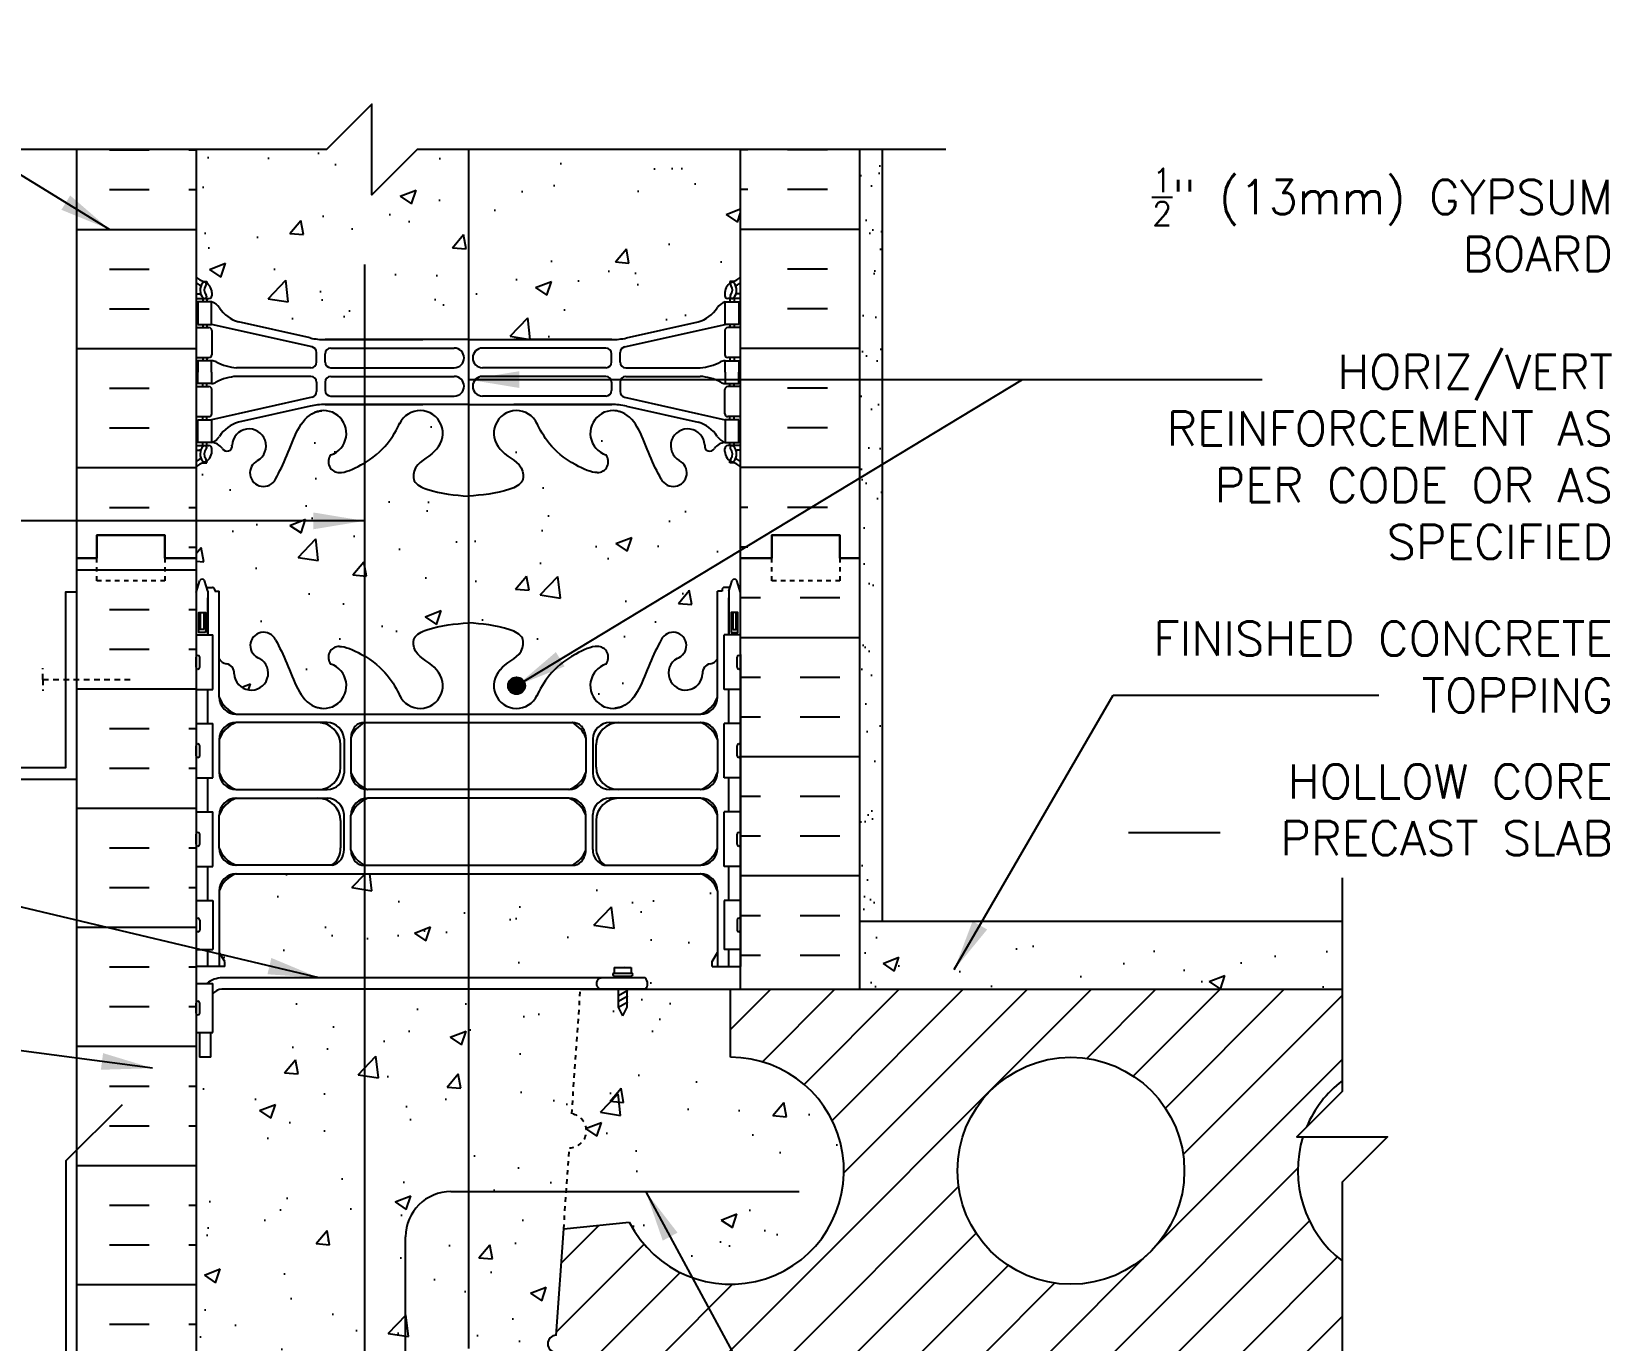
# Model space of a CAD drawing. Header units: inches. Extents: x 218.9 to 274.5, y 39.6 to 109.3.
# Drawn here: x 239.69 to 274.51, y 79.96 to 108.79 of the extents above; entities that cross this region are included whole.
import ezdxf

# ---------------------------------------------------------------- set-up
doc = ezdxf.new("R2010")
doc.units = ezdxf.units.IN
doc.header["$LTSCALE"] = 0.5
doc.header["$MEASUREMENT"] = 0
doc.linetypes.add('DASHED2', pattern=[0.375, 0.25, -0.125])
doc.linetypes.add('HIDDEN2', pattern=[0.1875, 0.125, -0.0625])
for name, color, linetype in [('HATCH', 12, 'Continuous'), ('Hidden2', 12, 'HIDDEN2'), ('line25', 2, 'Continuous'), ('LINE3', 3, 'Continuous'), ('LINE50', 5, 'Continuous'), ('LINE9', 9, 'Continuous'), ('TEXT', 4, 'Continuous'), ('Web_Edge', 9, 'Continuous')]:
    doc.layers.add(name, color=color, linetype=linetype)
doc.styles.add('DIM', font='romans.shx', dxfattribs={"width": 0.7})
doc.styles.add('ROMANS', font='romans.shx', dxfattribs={"height": 0.75})
doc.dimstyles.new('ext_12', dxfattribs={"dimscale": 12, "dimtxt": 0.09375, "dimasz": 0.09375, "dimexe": 0.09375, "dimexo": 0.0625, "dimgap": 0.0625, "dimtad": 1, "dimdec": 1, "dimzin": 3, "dimdsep": 46, "dimlunit": 4, "dimtxsty": 'DIM', "dimcen": 0.09, "dimdle": 0.09375, "dimclrt": 4, "dimadec": 0, "dimazin": 0, "dimtfac": 1, "dimtdec": 1, "dimtmove": 2, "dimatfit": 3, "dimfxl": 1, "dimfrac": 2, "dimtolj": 1, "dimtzin": 0, "dimarcsym": 0})
pattern_1 = [(50, (151.1415, -67.2077), (3.5863, -0.31376), [0.375, -4.125]), (355, (151.1415, -67.2077), (-0.69376, 3.76096), [0.3, -3.3]), (100.4514, (151.4403, -67.234), (2.892547, 3.4472), [0.3187, -3.50571]), (46.1842, (151.1415, -66.2077), (5.33621, -0.8276), [0.5625, -6.1875]), (96.6356, (151.586, -66.2767), (4.67331, 4.87059), [0.47805, -5.25856]), (351.1842, (151.1415, -66.2077), (4.67331, 4.8706), [0.45, -4.95]), (21, (151.6415, -66.4577), (2.984535, -2.013094), [0.375, -4.125]), (326, (151.6415, -66.4577), (1.21658, 3.62575), [0.3, -3.3]), (71.4514, (151.89, -66.6255), (4.201113, 1.61265), [0.3187, -3.50571]), (37.5, (151.1415, -67.2077), (0.060799, 1.664469), [0, -3.26, 0, -3.35, 0, -3.3125]), (7.5, (151.1415, -67.2077), (1.315348, 1.972059), [0, -1.91, 0, -3.185, 0, -1.2625]), (327.5, (150.0265, -67.2077), (2.669112, -0.112774), [0, -1.25, 0, -3.9, 0, -5.175]), (317.5, (149.5265, -67.2077), (2.91593, 0.500525), [0, -1.625, 0, -2.59, 0, -3.675])]
pattern_2 = [(50, (0, 0), (3.5863, -0.31376), [0.375, -4.125]), (355, (0, 0), (-0.693757, 3.76096), [0.3, -3.3]), (100.4514, (0.299, -0.026), (2.892544, 3.4472), [0.3187, -3.50571]), (46.1842, (0, 1), (5.33621, -0.827596), [0.5625, -6.1875]), (96.6356, (0.4447, 0.931), (4.67331, 4.87059), [0.47805, -5.25857]), (351.1842, (0, 1), (4.67331, 4.87059), [0.45, -4.95]), (21, (0.5, 0.75), (2.984535, -2.013094), [0.375, -4.125]), (326, (0.5, 0.75), (1.216577, 3.62575), [0.3, -3.3]), (71.4514, (0.7487, 0.5822), (4.20111, 1.612656), [0.3187, -3.50571]), (37.5, (0, 0), (0.060799, 1.664469), [0, -3.26, 0, -3.35, 0, -3.3125]), (7.5, (0, 0), (1.315348, 1.972059), [0, -1.91, 0, -3.185, 0, -1.2625]), (327.5, (-1.115, 0), (2.669112, -0.1127744), [0, -1.25, 0, -3.9, 0, -5.175]), (317.5, (-1.615, 0), (2.91593, 0.500525), [0, -1.625, 0, -2.59, 0, -3.675])]

msp = doc.modelspace()

# ---------------------------------------------------------------- hatches: boundary and pattern name
at = {"layer": 'HATCH'}
h = msp.add_hatch(dxfattribs=at)
h.set_pattern_fill('AR-CONC', color=256, scale=0.5)
h.set_pattern_definition(pattern_2)
h.paths.add_polyline_path([(254.793, 102.69, -0.168672), (254.979, 102.84), (255.084, 102.84), (255.084, 102.91), (255.036, 102.91, -0.414214), (254.974, 102.972), (254.974, 103.04, -0.249069), (255.084, 103.247), (255.084, 103.288), (255.174, 103.288, 0.088416), (255.32, 103.386), (255.32, 106.193), (248.195, 106.193), (247.195, 105.193), (247.195, 106.193), (247.195, 107.193), (246.195, 106.193), (243.32, 106.193), (243.32, 103.386, 0.088416), (243.466, 103.288), (243.556, 103.288), (243.556, 103.247, -0.249069), (243.666, 103.04), (243.666, 102.972, -0.414214), (243.603, 102.91), (243.556, 102.91), (243.556, 102.84), (243.661, 102.84, -0.168672), (243.847, 102.69, 0.17445), (244.254, 102.394), (245.835, 102.041, 0.054974), (246.162, 102.005), (249.32, 102.005), (252.478, 102.005, 0.054974), (252.804, 102.041), (254.385, 102.394, 0.17445)])
h = msp.add_hatch(dxfattribs=at)
h.set_pattern_fill('AR-SAND', color=256, scale=0.5, style=0)
h.set_pattern_definition([(37.5, (247.8821, 79.6934), (-0.031497, 0.963412), [0, -0.76, 0, -0.85, 0, -0.8125]), (7.5, (247.8821, 79.6934), (0.88489, 1.411073), [0, -0.41, 0, -0.685, 0, -0.2625]), (327.5, (247.2671, 79.6934), (1.55707, 0.00283), [0, -0.25, 0, -0.9, 0, -1.175]), (317.5, (247.2671, 79.6934), (1.503063, 0.43884), [0, -0.125, 0, -0.59, 0, -0.675])])
h.paths.add_polyline_path([(257.945, 87.693), (258.445, 87.693), (258.445, 106.193), (257.945, 106.193)])
h = msp.add_hatch(dxfattribs=at)
h.set_pattern_fill('AR-CONC', color=256, scale=0.5)
h.set_pattern_definition(pattern_2)
edge = h.paths.add_edge_path()
edge.add_line((255.32, 97.193), (255.32, 99.193))
edge.add_arc((254.974, 98.832), 0.5, 46.2109, 66.4218)
edge.add_line((255.174, 99.291), (255.084, 99.291))
edge.add_line((255.084, 99.291), (255.084, 99.332))
edge.add_arc((255.224, 99.54), 0.25, 180, 235.9442, ccw=False)
edge.add_line((254.974, 99.54), (254.974, 99.607))
edge.add_arc((255.036, 99.607), 0.0625, 90, 180, ccw=False)
edge.add_line((255.036, 99.67), (255.084, 99.67))
edge.add_line((255.084, 99.67), (255.084, 99.74))
edge.add_line((255.084, 99.74), (254.979, 99.74))
edge.add_arc((255.016, 99.39), 0.352, 96.1291, 141.5331)
edge.add_arc((254.639, 99.658), 0.113, 167.8156, 334.0569, ccw=False)
edge.add_arc((254.154, 99.663), 0.375, 2.9237, 239.8675)
edge.add_arc((253.834, 99.069), 0.3, -152.403, 63.9425, ccw=False)
edge.add_spline(control_points=[(253.568, 98.931), (253.482, 99.097), (253.229, 99.587), (253.034, 100.268), (252.709, 100.399)], knot_values=[0, 0, 0, 0, 0.579211, 1.703896, 1.703896, 1.703896, 1.703896], degree=3, periodic=0)
edge.add_spline(control_points=[(252.709, 100.399), (252.659, 100.419), (252.605, 100.431), (252.548, 100.439)], knot_values=[1.703896, 1.703896, 1.703896, 1.703896, 1.875321, 1.875321, 1.875321, 1.875321], degree=3, periodic=0)
edge.add_arc((252.507, 99.941), 0.5, 85.2926, 251.7937)
edge.add_arc((252.161, 99.316), 0.242, -90, 38.2327, ccw=False)
edge.add_spline(control_points=[(252.161, 99.074), (252.04, 99.072), (251.22, 99.424), (250.975, 99.871), (250.836, 100.151)], knot_values=[0.038125, 0.038125, 0.038125, 0.038125, 0.320663, 1.237398, 1.237398, 1.237398, 1.237398], degree=3, periodic=0)
edge.add_arc((250.382, 99.941), 0.5, 24.819, 224.1875)
edge.add_spline(control_points=[(250.024, 99.593), (250.131, 99.43), (250.491, 99.339), (250.568, 98.843), (250.02, 98.608), (249.616, 98.579), (249.32, 98.558)], knot_values=[0.229407, 0.229407, 0.229407, 0.229407, 0.844432, 1.128849, 1.464331, 2.389004, 2.389004, 2.389004, 2.389004], degree=3, periodic=0)
edge.add_spline(control_points=[(249.32, 98.558), (249.023, 98.579), (248.62, 98.608), (248.071, 98.843), (248.148, 99.339), (248.508, 99.43), (248.616, 99.593)], knot_values=[0.229407, 0.229407, 0.229407, 0.229407, 1.15408, 1.489562, 1.773979, 2.389004, 2.389004, 2.389004, 2.389004], degree=3, periodic=0)
edge.add_arc((248.257, 99.941), 0.5, 315.8125, 515.181)
edge.add_spline(control_points=[(247.803, 100.151), (247.664, 99.871), (247.419, 99.424), (246.599, 99.072), (246.478, 99.074)], knot_values=[0.038125, 0.038125, 0.038125, 0.038125, 0.95486, 1.237398, 1.237398, 1.237398, 1.237398], degree=3, periodic=0)
edge.add_arc((246.478, 99.316), 0.242, 141.7673, 270, ccw=False)
edge.add_arc((246.132, 99.941), 0.5, 288.2063, 454.7074)
edge.add_spline(control_points=[(246.091, 100.439), (246.034, 100.431), (245.98, 100.419), (245.93, 100.399)], knot_values=[1.703896, 1.703896, 1.703896, 1.703896, 1.875321, 1.875321, 1.875321, 1.875321], degree=3, periodic=0)
edge.add_spline(control_points=[(245.93, 100.399), (245.605, 100.268), (245.41, 99.587), (245.157, 99.097), (245.071, 98.931)], knot_values=[0, 0, 0, 0, 1.124685, 1.703896, 1.703896, 1.703896, 1.703896], degree=3, periodic=0)
edge.add_arc((244.806, 99.069), 0.3, 116.0575, 333.031, ccw=False)
edge.add_arc((244.486, 99.663), 0.375, 300.1325, 537.0763)
edge.add_arc((244, 99.658), 0.113, -154.0569, 12.1844, ccw=False)
edge.add_arc((243.623, 99.39), 0.352, 38.4669, 83.8709)
edge.add_line((243.661, 99.74), (243.556, 99.74))
edge.add_line((243.556, 99.74), (243.556, 99.67))
edge.add_line((243.556, 99.67), (243.603, 99.67))
edge.add_arc((243.603, 99.607), 0.0625, 0, 90, ccw=False)
edge.add_line((243.666, 99.607), (243.666, 99.54))
edge.add_arc((243.416, 99.54), 0.25, 304.0558, 360, ccw=False)
edge.add_line((243.556, 99.332), (243.556, 99.291))
edge.add_line((243.556, 99.291), (243.466, 99.291))
edge.add_arc((243.666, 98.832), 0.5, 113.5782, 133.7891)
edge.add_line((243.32, 99.193), (243.32, 97.193))
edge.add_line((243.32, 97.193), (243.32, 96.434))
edge.add_line((243.32, 96.434), (243.405, 96.695))
edge.add_arc((243.455, 96.668), 0.0567, 28.0725, 151.9275, ccw=False)
edge.add_line((243.505, 96.695), (243.554, 96.545))
edge.add_line((243.554, 96.545), (243.68, 96.545))
edge.add_arc((243.68, 96.495), 0.05, 0, 90, ccw=False)
edge.add_line((243.73, 96.495), (243.73, 96.465))
edge.add_line((243.73, 96.465), (243.83, 96.465))
edge.add_line((243.83, 96.465), (243.83, 94.975))
edge.add_arc((244.004, 95.052), 0.19, 203.6316, 265.6964)
edge.add_arc((243.96, 94.664), 0.2, -7.1071, 81.62, ccw=False)
edge.add_arc((244.534, 94.658), 0.375, 182.9237, 419.8675)
edge.add_arc((244.807, 95.263), 0.293, 25.7984, 253.0731, ccw=False)
edge.add_spline(control_points=[(245.071, 95.391), (245.157, 95.224), (245.41, 94.734), (245.605, 94.053), (245.93, 93.923)], knot_values=[0, 0, 0, 0, 0.579211, 1.703896, 1.703896, 1.703896, 1.703896], degree=3, periodic=0)
edge.add_spline(control_points=[(245.93, 93.923), (245.98, 93.903), (246.034, 93.89), (246.091, 93.882)], knot_values=[1.703896, 1.703896, 1.703896, 1.703896, 1.875321, 1.875321, 1.875321, 1.875321], degree=3, periodic=0)
edge.add_arc((246.132, 94.38), 0.5, 265.2926, 431.7937)
edge.add_arc((246.478, 95.005), 0.242, 90, 218.2327, ccw=False)
edge.add_spline(control_points=[(246.478, 95.247), (246.599, 95.249), (247.419, 94.898), (247.664, 94.45), (247.803, 94.17)], knot_values=[0.038125, 0.038125, 0.038125, 0.038125, 0.320663, 1.237398, 1.237398, 1.237398, 1.237398], degree=3, periodic=0)
edge.add_arc((248.257, 94.38), 0.5, 204.819, 404.1875)
edge.add_spline(control_points=[(248.616, 94.729), (248.508, 94.892), (248.148, 94.982), (248.071, 95.478), (248.62, 95.714), (249.023, 95.742), (249.32, 95.763)], knot_values=[0.229407, 0.229407, 0.229407, 0.229407, 0.844432, 1.128849, 1.464331, 2.389004, 2.389004, 2.389004, 2.389004], degree=3, periodic=0)
edge.add_spline(control_points=[(249.32, 95.763), (249.616, 95.742), (250.02, 95.714), (250.568, 95.478), (250.491, 94.982), (250.131, 94.892), (250.024, 94.729)], knot_values=[0.229407, 0.229407, 0.229407, 0.229407, 1.15408, 1.489562, 1.773979, 2.389004, 2.389004, 2.389004, 2.389004], degree=3, periodic=0)
edge.add_arc((250.382, 94.38), 0.5, 135.8125, 335.181)
edge.add_spline(control_points=[(250.836, 94.17), (250.975, 94.45), (251.22, 94.898), (252.04, 95.249), (252.161, 95.247)], knot_values=[0.038125, 0.038125, 0.038125, 0.038125, 0.95486, 1.237398, 1.237398, 1.237398, 1.237398], degree=3, periodic=0)
edge.add_arc((252.161, 95.005), 0.242, -38.2327, 90, ccw=False)
edge.add_arc((252.507, 94.38), 0.5, 108.2063, 274.7074)
edge.add_spline(control_points=[(252.548, 93.882), (252.605, 93.89), (252.659, 93.903), (252.709, 93.923)], knot_values=[1.703896, 1.703896, 1.703896, 1.703896, 1.875321, 1.875321, 1.875321, 1.875321], degree=3, periodic=0)
edge.add_spline(control_points=[(252.709, 93.923), (253.034, 94.053), (253.229, 94.734), (253.482, 95.224), (253.568, 95.391)], knot_values=[0, 0, 0, 0, 1.124685, 1.703896, 1.703896, 1.703896, 1.703896], degree=3, periodic=0)
edge.add_arc((253.832, 95.263), 0.293, -73.0731, 154.2016, ccw=False)
edge.add_arc((254.106, 94.658), 0.375, 120.1325, 357.0763)
edge.add_arc((254.679, 94.664), 0.2, 98.3788, 187.1071, ccw=False)
edge.add_arc((254.635, 95.052), 0.19, 274.3061, 336.3703)
edge.add_line((254.81, 94.975), (254.81, 96.465))
edge.add_line((254.81, 96.465), (254.91, 96.465))
edge.add_line((254.91, 96.465), (254.91, 96.495))
edge.add_arc((254.96, 96.495), 0.05, 90, 180, ccw=False)
edge.add_line((254.96, 96.545), (255.086, 96.545))
edge.add_line((255.086, 96.545), (255.135, 96.695))
edge.add_arc((255.185, 96.668), 0.0567, 28.0725, 151.9275, ccw=False)
edge.add_line((255.235, 96.695), (255.32, 96.434))
edge.add_line((255.32, 96.434), (255.32, 97.193))
h = msp.add_hatch(dxfattribs=at)
h.set_pattern_fill('INSUL', color=256, scale=7, style=0)
h.set_pattern_definition([(0, (-2682.842, -317.816), (0, 2.625), []), (0, (-2682.842, -316.941), (0, 2.625), [0.875, -0.875]), (0, (-2682.842, -316.066), (0, 2.625), [0.875, -0.875])])
h.paths.add_polyline_path([(240.695, 79.193), (241.132, 79.193), (241.132, 79.693), (242.632, 79.693), (242.632, 79.193), (243.32, 79.193), (243.32, 97.193), (242.632, 97.193), (242.632, 97.693), (241.132, 97.693), (241.132, 97.193), (240.695, 97.193)])
h = msp.add_hatch(dxfattribs=at)
h.set_pattern_fill('INSUL', color=256, scale=7, angle=180, style=0)
h.set_pattern_definition([(7e-15, (265.382, 79.6934), (3e-16, -2.625), []), (7e-15, (265.382, 78.8184), (3e-16, -2.625), [0.875, -0.875]), (7e-15, (265.382, 77.9434), (3e-16, -2.625), [0.875, -0.875])])
h.paths.add_polyline_path([(255.32, 87.693), (257.945, 87.693), (257.945, 97.193), (257.257, 97.193), (257.257, 96.693), (255.757, 96.693), (255.757, 97.193), (255.32, 97.193)])
h = msp.add_hatch(dxfattribs=at)
h.set_pattern_fill('AR-CONC', color=256, scale=0.5)
h.set_pattern_definition([(50, (-17.478, 18), (3.5863, -0.31376), [0.375, -4.125]), (355, (-17.478, 18), (-0.693757, 3.76096), [0.3, -3.3]), (100.4514, (-17.179, 17.974), (2.892544, 3.4472), [0.3187, -3.50571]), (46.1842, (-17.478, 19), (5.33621, -0.827596), [0.5625, -6.1875]), (96.6356, (-17.033, 18.931), (4.67331, 4.87059), [0.47805, -5.25857]), (351.1842, (-17.478, 19), (4.67331, 4.87059), [0.45, -4.95]), (21, (-16.978, 18.75), (2.984535, -2.013094), [0.375, -4.125]), (326, (-16.978, 18.75), (1.216577, 3.62575), [0.3, -3.3]), (71.4514, (-16.7292, 18.5822), (4.20111, 1.612656), [0.3187, -3.50571]), (37.5, (-17.4779, 18), (0.060799, 1.664469), [0, -3.26, 0, -3.35, 0, -3.3125]), (7.5, (-17.4779, 18), (1.315348, 1.972059), [0, -1.91, 0, -3.185, 0, -1.2625]), (327.5, (-18.5929, 18), (2.669112, -0.1127744), [0, -1.25, 0, -3.9, 0, -5.175]), (317.5, (-19.093, 18), (2.91593, 0.500525), [0, -1.625, 0, -2.59, 0, -3.675])])
edge = h.paths.add_edge_path()
edge.add_line((253.221, 87.693), (254.81, 87.693))
edge.add_line((254.81, 87.693), (254.81, 89.862))
edge.add_arc((254.435, 89.862), 0.375, 0.0021, 90)
edge.add_line((254.435, 90.237), (244.205, 90.237))
edge.add_arc((244.205, 89.862), 0.375, 90, 180.0028)
edge.add_line((243.83, 89.862), (243.83, 87.94))
edge.add_arc((243.889, 87.444), 0.499, 90.4562, 96.8855, ccw=False)
edge.add_line((243.885, 87.943), (253.219, 87.943))
edge.add_arc((253.082, 87.817), 0.186, -41.8195, 42.6425, ccw=False)
h = msp.add_hatch(dxfattribs=at)
h.set_pattern_fill('AR-CONC', color=256, scale=0.5, style=0)
h.set_pattern_definition(pattern_1)
h.paths.add_polyline_path([(258.445, 88.693), (258.445, 87.693), (263.868, 87.693), (263.868, 88.693)])
h = msp.add_hatch(dxfattribs=at)
h.set_pattern_fill('AR-CONC', color=256, scale=0.5, style=0)
h.set_pattern_definition(pattern_1)
h.paths.add_polyline_path([(268.575, 87.693), (268.575, 88.693), (263.868, 88.693), (263.868, 87.693)])
h = msp.add_hatch(dxfattribs=at)
h.set_pattern_fill('AR-CONC', color=256, scale=0.5)
h.set_pattern_definition(pattern_2)
h.paths.add_polyline_path([(251.546, 84.199, 0.932515), (251.598, 84.945), (251.79, 87.693), (243.887, 87.693, 0.243307), (243.685, 87.586), (243.685, 86.738), (243.643, 86.738), (243.643, 86.193), (243.394, 86.193), (243.393, 86.738), (243.32, 86.738), (243.32, 79.731, -0.324963), (243.426, 79.694, -0.520567), (243.833, 79.654, -0.520567), (244.292, 79.654, -0.520567), (244.856, 79.654, -0.520567), (245.342, 79.654, -0.520567), (245.735, 79.668, -0.520567), (246.417, 79.668, -0.520567), (246.785, 79.668, -0.520567), (246.995, 79.668, -0.520567), (247.428, 79.668, -0.520567), (247.952, 79.668, -0.520567), (248.516, 79.668, -0.520567), (248.949, 79.668, -0.396716), (249.369, 79.755, -0.396716), (249.788, 79.668, -0.520567), (250.221, 79.668, -0.520567), (250.785, 79.668, -0.278151), (251.087, 79.802, -0.548621), (251.257, 80.068), (251.421, 82.412)])
h.paths.add_polyline_path([(255.097, 86.193), (255.097, 87.693), (252.816, 87.693), (252.816, 87.296), (252.723, 87.108), (252.629, 87.296), (252.629, 87.693), (251.79, 87.693), (251.598, 84.945, -0.932515), (251.546, 84.199), (251.421, 82.412), (252.867, 82.564, 1.788289)])
h = msp.add_hatch(dxfattribs=at)
h.set_pattern_fill('ANSI31', color=256, scale=8, style=0)
h.paths.add_polyline_path([(268.575, 81.71, -0.315027), (267.712, 84.443), (267.575, 84.443), (267.791, 84.66, -0.130458), (268.575, 85.676), (268.575, 87.693), (255.097, 87.693), (255.097, 86.193, -1.788289), (252.867, 82.564), (251.421, 82.412), (251.257, 80.068, 1), (251.257, 79.693), (268.575, 79.693)])
h.paths.add_polyline_path([(260.097, 83.693, -1), (265.097, 83.693, -1)], flags=16)
at = {"layer": 'LINE3'}
msp.add_hatch(color=256, dxfattribs=at).paths.add_polyline_path([(250.195, 94.38, 1), (250.57, 94.38, 1)])

# ---------------------------------------------------------------- linework, layer by layer
at = {"layer": 'HATCH'}
for p, q in [((241.408, 106.184), (242.283, 106.184)), ((243.158, 106.184), (243.32, 106.184)), ((255.481, 106.184), (255.32, 106.184)), ((257.231, 106.184), (256.356, 106.184)), ((241.408, 105.309), (242.283, 105.309)), ((243.158, 105.309), (243.32, 105.309)), ((257.231, 105.309), (256.356, 105.309)), ((240.695, 104.434), (243.32, 104.434)), ((257.945, 104.434), (255.32, 104.434)), ((241.408, 103.559), (242.283, 103.559)), ((257.231, 103.559), (256.356, 103.559)), ((241.408, 102.684), (242.283, 102.684)), ((257.231, 102.684), (256.356, 102.684)), ((240.695, 101.809), (243.32, 101.809)), ((257.945, 101.809), (255.32, 101.809)), ((241.408, 100.934), (242.283, 100.934)), ((257.231, 100.934), (256.356, 100.934)), ((241.408, 100.059), (242.283, 100.059)), ((257.231, 100.059), (256.356, 100.059)), ((240.695, 99.184), (243.32, 99.184)), ((257.945, 99.184), (255.32, 99.184)), ((241.408, 98.309), (242.283, 98.309)), ((243.158, 98.309), (243.32, 98.309)), ((255.481, 98.309), (255.32, 98.309)), ((255.481, 98.309), (255.32, 98.309)), ((257.231, 98.309), (256.356, 98.309)), ((243.158, 97.434), (243.32, 97.434)), ((255.481, 97.434), (255.32, 97.434)), ((255.481, 97.434), (255.32, 97.434))]:
    msp.add_line(p, q, dxfattribs=at)
at = {"layer": 'Hidden2'}
for p, q in [((251.598, 84.945), (251.79, 87.693)), ((251.421, 82.412), (251.546, 84.199))]:
    msp.add_line(p, q, dxfattribs=at)
msp.add_arc((251.546, 84.574), 0.375, 270, 82, dxfattribs=at)
at = {"layer": 'line25'}
for p, q in [((243.32, 106.193), (243.32, 97.193)), ((255.32, 97.193), (255.32, 106.193)), ((243.32, 97.193), (243.32, 79.193)), ((255.32, 87.693), (255.32, 97.193)), ((243.32, 95.498), (243.685, 95.498)), ((243.685, 94.298), (243.685, 95.498)), ((255.32, 95.498), (254.955, 95.498)), ((254.955, 94.298), (254.955, 95.498)), ((243.36, 95.048), (243.36, 95.048)), ((255.28, 95.048), (255.28, 95.048)), ((243.32, 94.788), (243.32, 95.008)), ((243.32, 94.953), (243.32, 94.953)), ((243.32, 94.843), (243.32, 94.843)), ((243.36, 94.748), (243.36, 94.748)), ((243.4, 94.788), (243.4, 95.008)), ((255.24, 94.788), (255.24, 95.008)), ((255.28, 94.748), (255.28, 94.748)), ((255.32, 94.788), (255.32, 95.008)), ((255.32, 94.953), (255.32, 94.953)), ((255.32, 94.843), (255.32, 94.843)), ((243.32, 94.298), (243.685, 94.298)), ((255.32, 94.298), (254.955, 94.298)), ((243.32, 93.548), (243.685, 93.548)), ((243.685, 92.348), (243.685, 93.548)), ((255.32, 93.548), (254.955, 93.548)), ((254.955, 92.348), (254.955, 93.548)), ((243.32, 92.838), (243.32, 93.058)), ((243.32, 93.003), (243.32, 93.003)), ((243.36, 93.098), (243.36, 93.098)), ((243.4, 92.838), (243.4, 93.058)), ((255.24, 92.838), (255.24, 93.058)), ((255.28, 93.098), (255.28, 93.098)), ((255.32, 92.838), (255.32, 93.058)), ((255.32, 93.003), (255.32, 93.003)), ((243.32, 92.893), (243.32, 92.893)), ((243.36, 92.798), (243.36, 92.798)), ((255.28, 92.798), (255.28, 92.798)), ((255.32, 92.893), (255.32, 92.893)), ((243.32, 92.348), (243.685, 92.348)), ((255.32, 92.348), (254.955, 92.348)), ((243.32, 91.598), (243.685, 91.598)), ((243.685, 90.398), (243.685, 91.598)), ((255.32, 91.598), (254.955, 91.598)), ((254.955, 90.398), (254.955, 91.598)), ((243.32, 90.888), (243.32, 91.108)), ((243.32, 91.053), (243.32, 91.053)), ((243.32, 90.943), (243.32, 90.943)), ((243.36, 91.148), (243.36, 91.148)), ((243.4, 90.888), (243.4, 91.108)), ((255.24, 90.888), (255.24, 91.108)), ((255.28, 91.148), (255.28, 91.148)), ((255.32, 90.888), (255.32, 91.108)), ((255.32, 91.053), (255.32, 91.053)), ((255.32, 90.943), (255.32, 90.943)), ((243.36, 90.848), (243.36, 90.848)), ((255.28, 90.848), (255.28, 90.848)), ((243.32, 90.398), (243.685, 90.398)), ((255.32, 90.398), (254.955, 90.398)), ((243.32, 89.648), (243.685, 89.648)), ((243.685, 89.648), (243.685, 88.568)), ((255.32, 89.648), (254.955, 89.648)), ((254.955, 89.648), (254.955, 88.568)), ((243.32, 89.218), (243.32, 88.998)), ((243.32, 89.163), (243.32, 89.163)), ((243.36, 89.258), (243.36, 89.258)), ((243.4, 89.218), (243.4, 88.998)), ((255.24, 89.218), (255.24, 88.998)), ((255.28, 89.258), (255.28, 89.258)), ((255.32, 89.218), (255.32, 88.998)), ((255.32, 89.163), (255.32, 89.163)), ((243.32, 89.053), (243.32, 89.053)), ((243.36, 88.958), (243.36, 88.958)), ((255.28, 88.958), (255.28, 88.958)), ((255.32, 89.053), (255.32, 89.053)), ((243.32, 88.568), (243.685, 88.568)), ((255.32, 88.568), (254.955, 88.568)), ((243.32, 87.818), (243.685, 87.818)), ((243.685, 86.738), (243.685, 87.818)), ((243.32, 87.168), (243.32, 87.388)), ((243.36, 87.428), (243.36, 87.428)), ((243.4, 87.168), (243.4, 87.388)), ((251.79, 87.693), (268.575, 87.693)), ((255.097, 86.193), (255.097, 87.693)), ((255.32, 87.693), (268.575, 87.693)), ((243.32, 87.333), (243.32, 87.333)), ((243.32, 87.223), (243.32, 87.223)), ((243.36, 87.128), (243.36, 87.128)), ((243.32, 86.738), (243.685, 86.738)), ((251.421, 82.412), (252.867, 82.564)), ((251.257, 80.068), (251.421, 82.412))]:
    msp.add_line(p, q, dxfattribs=at)
msp.add_circle((262.597, 83.693), 2.5, dxfattribs=at)
for centre, radius, start, end in [((243.36, 95.008), 0.04, 90, 180), ((243.36, 95.008), 0.04, 360, 90), ((255.28, 95.008), 0.04, 90, 180), ((255.28, 95.008), 0.04, 0, 90), ((243.36, 94.788), 0.04, 180, 270), ((243.36, 94.788), 0.04, 270, 0), ((255.28, 94.788), 0.04, 180, 270), ((255.28, 94.788), 0.04, 270, 0), ((243.36, 93.058), 0.04, 90, 180), ((243.36, 93.058), 0.04, 360, 90), ((255.28, 93.058), 0.04, 90, 180), ((255.28, 93.058), 0.04, 0, 90), ((243.36, 92.838), 0.04, 180, 270), ((243.36, 92.838), 0.04, 270, 0), ((255.28, 92.838), 0.04, 180, 270), ((255.28, 92.838), 0.04, 270, 0), ((243.36, 91.108), 0.04, 90, 180), ((243.36, 90.888), 0.04, 180, 270), ((243.36, 91.108), 0.04, 360, 90), ((243.36, 90.888), 0.04, 270, 0), ((255.28, 91.108), 0.04, 90, 180), ((255.28, 90.888), 0.04, 180, 270), ((255.28, 91.108), 0.04, 0, 90), ((255.28, 90.888), 0.04, 270, 0), ((243.36, 89.218), 0.04, 90, 180), ((243.36, 89.218), 0.04, 0, 90), ((255.28, 89.218), 0.04, 90, 180), ((255.28, 89.218), 0.04, 360, 90), ((243.36, 88.998), 0.04, 180, 270), ((243.36, 88.998), 0.04, 270, 0), ((255.28, 88.998), 0.04, 180, 270), ((255.28, 88.998), 0.04, 270, 0), ((243.36, 87.388), 0.04, 90, 180), ((243.36, 87.388), 0.04, 360, 90), ((243.36, 87.168), 0.04, 180, 270), ((243.36, 87.168), 0.04, 270, 0), ((255.097, 83.693), 2.5, 206.8546, 90), ((270.097, 83.693), 2.5, 127.5142, 157.2451), ((270.097, 83.693), 2.5, 162.5424, 232.4858), ((251.257, 79.881), 0.188, 90, 270)]:
    msp.add_arc(centre, radius, start, end, dxfattribs=at)
at = {"layer": 'LINE3'}
for p, q in [((249.32, 106.193), (249.32, 79.779)), ((247.03, 103.66), (247.03, 61.192)), ((248.937, 83.236), (256.611, 83.236)), ((247.937, 73.236), (247.937, 82.236))]:
    msp.add_line(p, q, dxfattribs=at)
msp.add_circle((250.382, 94.38), 0.188, dxfattribs=at)
msp.add_arc((248.937, 82.236), 1, 90, 180, dxfattribs=at)
at = {"layer": 'LINE50'}
for p, q in [((240.695, 97.193), (240.695, 106.193)), ((257.945, 97.193), (257.945, 106.193)), ((240.695, 79.193), (240.695, 97.193)), ((257.945, 87.693), (257.945, 97.193)), ((252.75, 88.193), (252.75, 88.193))]:
    msp.add_line(p, q, dxfattribs=at)
for points in [[(243.32, 97.193), (242.632, 97.193), (242.632, 97.693), (241.132, 97.693), (241.132, 97.193), (240.695, 97.193)], [(240.695, 97.193), (241.132, 97.193), (241.132, 97.693), (242.632, 97.693), (242.632, 97.193), (243.32, 97.193)], [(255.32, 97.193), (256.007, 97.193), (256.007, 97.693), (257.507, 97.693), (257.507, 97.193), (257.945, 97.193)], [(257.945, 97.193), (257.507, 97.193), (257.507, 97.693), (256.007, 97.693), (256.007, 97.193), (255.32, 97.193)]]:
    msp.add_lwpolyline(points, dxfattribs=at)
at = {"layer": 'LINE9'}
for p, q in [((258.445, 89.193), (258.445, 106.193)), ((255.481, 105.309), (255.32, 105.309)), ((257.945, 89.193), (268.575, 89.193)), ((252.535, 88.171), (252.535, 88.046)), ((252.535, 88.171), (252.91, 88.171)), ((252.91, 88.171), (252.91, 88.046)), ((253.219, 87.943), (243.885, 87.943)), ((252.535, 88.046), (252.91, 88.046)), ((252.535, 87.983), (252.91, 87.983)), ((252.535, 87.983), (252.91, 87.983)), ((252.629, 87.943), (252.629, 87.983)), ((252.816, 87.943), (252.816, 87.983)), ((253.221, 87.693), (243.887, 87.693)), ((252.615, 87.679), (252.641, 87.693)), ((252.615, 87.545), (252.833, 87.671)), ((252.615, 87.42), (252.833, 87.546)), ((252.615, 87.288), (252.833, 87.414)), ((252.629, 87.296), (252.629, 87.693)), ((252.816, 87.296), (252.816, 87.693)), ((252.723, 87.108), (252.629, 87.296)), ((252.723, 87.108), (252.816, 87.296)), ((243.393, 86.738), (243.394, 86.193)), ((243.643, 86.193), (243.643, 86.738)), ((243.643, 86.193), (243.394, 86.193)), ((240.46, 83.92), (241.695, 85.155)), ((240.46, 79.398), (240.46, 83.92))]:
    msp.add_line(p, q, dxfattribs=at)
at = {"layer": 'LINE9', "linetype": 'DASHED2'}
for q in [(239.945, 94.769), (239.945, 94.269), (241.945, 94.519)]:
    msp.add_line((239.945, 94.519), q, dxfattribs=at)
at = {"layer": 'LINE9'}
for points in [[(259.84, 106.193), (248.195, 106.193), (247.195, 105.193), (247.195, 106.193), (247.195, 107.193), (246.195, 106.193), (234.549, 106.193)], [(268.575, 90.147), (268.575, 85.443), (267.575, 84.443), (268.575, 84.443), (269.575, 84.443), (268.575, 83.443), (268.575, 77.693)]]:
    msp.add_lwpolyline(points, dxfattribs=at)
at = {"layer": 'LINE9', "linetype": 'DASHED2', "ltscale": 0.15}
for points in [[(242.632, 97.193), (242.632, 97.193), (242.632, 96.693), (241.132, 96.693), (241.132, 97.193), (241.132, 97.193)], [(257.507, 97.193), (257.507, 97.193), (257.507, 96.693), (256.007, 96.693), (256.007, 97.193), (256.007, 97.193)]]:
    msp.add_lwpolyline(points, dxfattribs=at)
at = {"layer": 'LINE9', "color": 9}
msp.add_lwpolyline([(240.695, 96.443), (240.445, 96.443), (240.445, 92.568), (237.695, 92.568), (237.695, 92.318), (240.695, 92.318)], close=True, dxfattribs=at)
at = {"layer": 'LINE9'}
for centre, radius, start, end in [((243.889, 87.444), 0.499, 89.3543, 131.4529), ((252.267, 87.818), 0.125, 89.3947, 270.6053), ((252.535, 88.015), 0.0312, 90, 270), ((252.91, 88.015), 0.0312, 270, 90), ((253.082, 87.817), 0.186, 318.1805, 42.6425), ((243.889, 87.444), 0.249, 89.3543, 145.3447)]:
    msp.add_arc(centre, radius, start, end, dxfattribs=at)
at = {"layer": 'TEXT'}
msp.add_line((265.886, 91.136), (263.868, 91.136), dxfattribs=at)
for points in [[(258.074, 105.286, 0, 0.36, 0), (259.154, 105.286, 0, 0, 0), (262.62, 105.286, 0, 0, 0)], [(263.868, 86.066, 0, 0.36, 0), (263.868, 87.146, 0, 0, 0), (263.868, 91.136, 0, 0, 0)]]:
    msp.add_lwpolyline(points, format="xyseb", dxfattribs=at)
at = {"layer": 'Web_Edge'}
for p, q in [((243.466, 103.288), (243.556, 103.288)), ((243.556, 103.288), (243.556, 103.247)), ((255.174, 103.288), (255.084, 103.288)), ((255.084, 103.288), (255.084, 103.247)), ((243.32, 103.01), (243.397, 103.01)), ((243.32, 102.91), (243.603, 102.91)), ((243.466, 102.91), (243.466, 102.84)), ((243.556, 102.91), (243.556, 102.84)), ((243.666, 103.04), (243.666, 102.972)), ((254.974, 103.04), (254.974, 102.972)), ((255.32, 102.91), (255.036, 102.91)), ((255.084, 102.91), (255.084, 102.84)), ((255.174, 102.91), (255.174, 102.84)), ((255.32, 103.01), (255.242, 103.01)), ((245.835, 102.041), (244.254, 102.394)), ((252.804, 102.041), (254.385, 102.394)), ((243.32, 102.27), (243.603, 102.27)), ((243.466, 102.34), (243.466, 102.27)), ((243.556, 102.34), (243.556, 102.27)), ((245.878, 101.843), (243.661, 102.34)), ((243.666, 102.207), (243.666, 101.672)), ((252.761, 101.843), (254.979, 102.34)), ((254.974, 102.207), (254.974, 101.672)), ((255.32, 102.27), (255.036, 102.27)), ((255.084, 102.34), (255.084, 102.27)), ((255.174, 102.34), (255.174, 102.27)), ((245.976, 101.509), (245.976, 101.721)), ((246.162, 102.005), (248.32, 102.005)), ((249.32, 102.005), (246.162, 102.005)), ((246.163, 101.51), (246.163, 101.694)), ((246.288, 101.819), (249.008, 101.819)), ((249.32, 102.005), (252.478, 102.005)), ((252.351, 101.819), (249.632, 101.819)), ((252.478, 102.005), (250.32, 102.005)), ((252.476, 101.51), (252.476, 101.694)), ((252.663, 101.509), (252.663, 101.721)), ((243.32, 101.61), (243.603, 101.61)), ((243.466, 101.61), (243.466, 101.54)), ((243.556, 101.61), (243.556, 101.54)), ((245.851, 101.384), (244.213, 101.384)), ((246.288, 101.385), (249.008, 101.385)), ((252.351, 101.385), (249.632, 101.385)), ((252.788, 101.384), (254.426, 101.384)), ((255.32, 101.61), (255.036, 101.61)), ((255.084, 101.61), (255.084, 101.54)), ((255.174, 101.61), (255.174, 101.54)), ((243.32, 100.97), (243.603, 100.97)), ((243.466, 100.97), (243.466, 101.04)), ((243.556, 100.97), (243.556, 101.04)), ((245.851, 101.195), (244.213, 101.195)), ((245.976, 101.07), (245.976, 100.858)), ((246.163, 101.07), (246.163, 100.886)), ((246.288, 101.195), (249.008, 101.195)), ((252.351, 101.195), (249.632, 101.195)), ((252.476, 101.07), (252.476, 100.886)), ((252.663, 101.07), (252.663, 100.858)), ((252.788, 101.195), (254.426, 101.195)), ((255.32, 100.97), (255.036, 100.97)), ((255.084, 100.97), (255.084, 101.04)), ((255.174, 100.97), (255.174, 101.04)), ((245.878, 100.736), (243.661, 100.24)), ((243.666, 100.372), (243.666, 100.907)), ((246.288, 100.761), (249.008, 100.761)), ((252.351, 100.761), (249.632, 100.761)), ((252.761, 100.736), (254.979, 100.24)), ((254.974, 100.372), (254.974, 100.907)), ((243.32, 100.31), (243.603, 100.31)), ((243.466, 100.24), (243.466, 100.31)), ((243.556, 100.24), (243.556, 100.31)), ((245.835, 100.538), (244.254, 100.185)), ((246.162, 100.574), (248.32, 100.574)), ((249.32, 100.574), (246.162, 100.574)), ((249.32, 100.574), (252.478, 100.574)), ((252.478, 100.574), (250.32, 100.574)), ((252.804, 100.538), (254.385, 100.185)), ((255.32, 100.31), (255.036, 100.31)), ((255.084, 100.24), (255.084, 100.31)), ((255.174, 100.24), (255.174, 100.31)), ((243.32, 99.67), (243.603, 99.67)), ((243.32, 99.57), (243.397, 99.57)), ((243.466, 99.67), (243.466, 99.74)), ((243.556, 99.67), (243.556, 99.74)), ((243.666, 99.54), (243.666, 99.607)), ((254.974, 99.54), (254.974, 99.607)), ((255.32, 99.67), (255.036, 99.67)), ((255.084, 99.67), (255.084, 99.74)), ((255.174, 99.67), (255.174, 99.74)), ((255.32, 99.57), (255.242, 99.57)), ((243.466, 99.291), (243.556, 99.291)), ((243.556, 99.291), (243.556, 99.332)), ((255.084, 99.291), (255.084, 99.332)), ((255.174, 99.291), (255.084, 99.291)), ((243.32, 96.434), (243.405, 96.695)), ((243.58, 96.465), (243.505, 96.695)), ((243.554, 96.545), (243.68, 96.545)), ((243.58, 96.465), (243.58, 95.498)), ((243.73, 96.495), (243.73, 96.495)), ((243.73, 96.495), (243.73, 96.465)), ((243.73, 96.465), (243.83, 96.465)), ((243.83, 94.13), (243.83, 96.465)), ((254.91, 96.465), (254.81, 96.465)), ((254.81, 94.13), (254.81, 96.465)), ((254.91, 96.495), (254.91, 96.495)), ((254.91, 96.495), (254.91, 96.465)), ((255.086, 96.545), (254.96, 96.545)), ((255.06, 96.465), (255.135, 96.695)), ((255.06, 96.465), (255.06, 95.498)), ((255.32, 96.434), (255.235, 96.695)), ((244.205, 93.755), (254.435, 93.755)), ((246.205, 93.568), (244.205, 93.568)), ((247.031, 93.568), (251.642, 93.568)), ((252.434, 93.568), (254.435, 93.568)), ((243.83, 93.193), (243.83, 92.467)), ((246.505, 92.585), (246.505, 93.082)), ((246.58, 93.206), (246.58, 92.453)), ((246.732, 93.236), (246.732, 92.467)), ((251.907, 93.236), (251.907, 92.467)), ((252.06, 93.206), (252.06, 92.453)), ((252.134, 92.585), (252.135, 93.082)), ((254.81, 93.193), (254.81, 92.467)), ((244.205, 92.092), (246.205, 92.092)), ((251.532, 92.092), (247.107, 92.092)), ((254.435, 92.092), (252.434, 92.092)), ((244.205, 91.901), (246.205, 91.901)), ((251.532, 91.901), (247.107, 91.901)), ((254.435, 91.901), (252.434, 91.901)), ((243.83, 90.8), (243.83, 91.526)), ((246.505, 91.408), (246.505, 90.811)), ((246.58, 90.769), (246.58, 91.539)), ((246.732, 90.756), (246.732, 91.526)), ((251.907, 90.756), (251.907, 91.526)), ((252.06, 90.769), (252.06, 91.539)), ((252.134, 91.408), (252.135, 90.811)), ((254.81, 90.8), (254.81, 91.526)), ((246.328, 90.425), (244.205, 90.425)), ((244.205, 90.237), (254.435, 90.237)), ((247.031, 90.425), (251.642, 90.425)), ((252.311, 90.425), (254.435, 90.425)), ((243.83, 89.862), (243.83, 88.193)), ((254.81, 89.862), (254.81, 88.193)), ((243.95, 88.306), (243.83, 88.506)), ((243.95, 88.306), (243.83, 88.506)), ((254.69, 88.306), (254.81, 88.506)), ((254.69, 88.306), (254.81, 88.506)), ((243.94, 88.193), (243.32, 88.193)), ((243.95, 88.193), (243.32, 88.193)), ((243.95, 88.193), (243.95, 88.306)), ((243.95, 88.193), (243.95, 88.306)), ((254.69, 88.193), (254.69, 88.306)), ((254.69, 88.193), (254.69, 88.306)), ((254.69, 88.193), (255.32, 88.193)), ((254.69, 88.193), (255.32, 88.193))]:
    msp.add_line(p, q, dxfattribs=at)
for points in [[(243.361, 102.34), (243.661, 102.34), (243.661, 102.84), (243.361, 102.84)], [(255.279, 102.34), (254.979, 102.34), (254.979, 102.84), (255.279, 102.84)], [(243.361, 100.24), (243.661, 100.24), (243.661, 99.74), (243.361, 99.74)], [(255.279, 100.24), (254.979, 100.24), (254.979, 99.74), (255.279, 99.74)], [(243.53, 95.555), (243.38, 95.555), (243.38, 95.995), (243.53, 95.995)], [(243.49, 95.615), (243.42, 95.615), (243.42, 95.995), (243.49, 95.995)], [(255.11, 95.555), (255.26, 95.555), (255.26, 95.995), (255.11, 95.995)], [(255.15, 95.615), (255.22, 95.615), (255.22, 95.995), (255.15, 95.995)]]:
    msp.add_lwpolyline(points, close=True, dxfattribs=at)
for points in [[(243.661, 101.29), (243.661, 101.54), (243.361, 101.54), (243.361, 101.29)], [(254.979, 101.29), (254.979, 101.54), (255.279, 101.54), (255.279, 101.29)], [(243.661, 101.29), (243.661, 101.04), (243.361, 101.04), (243.361, 101.29)], [(254.979, 101.29), (254.979, 101.04), (255.279, 101.04), (255.279, 101.29)], [(243.58, 95.498), (243.58, 96.315)], [(255.06, 95.498), (255.06, 96.315)], [(243.32, 95.065), (243.32, 88.193)], [(255.32, 95.065), (255.32, 88.193)], [(243.58, 93.548), (243.58, 94.298)], [(255.06, 93.548), (255.06, 94.298)], [(243.58, 91.598), (243.58, 92.348)], [(255.06, 91.598), (255.06, 92.348)], [(243.58, 89.648), (243.58, 90.398)], [(255.06, 89.648), (255.06, 90.398)], [(243.58, 88.193), (243.58, 88.568)], [(255.06, 88.193), (255.06, 88.568)]]:
    msp.add_lwpolyline(points, dxfattribs=at)
for centre, radius, start, end in [((243.666, 103.747), 0.5, 226.2109, 250.5288), ((243.666, 103.747), 0.6, 234.7832, 245.0748), ((243.659, 103.094), 0.25, 140.1145, 222.4609), ((243.404, 103.184), 0.021, 343.464, 63.9957), ((243.502, 103.225), 0.045, 321.448, 139.1879), ((243.416, 103.04), 0.25, 0, 70.5288), ((243.659, 103.094), 0.16, 140.0001, 222.4609), ((255.224, 103.04), 0.25, 109.4712, 180), ((255.138, 103.225), 0.045, 40.8121, 218.552), ((254.98, 103.094), 0.16, 317.5391, 39.9999), ((254.974, 103.747), 0.5, 289.4712, 313.7891), ((254.98, 103.094), 0.25, 317.5391, 39.8855), ((255.236, 103.184), 0.021, 116.0043, 196.536), ((254.974, 103.747), 0.6, 294.9252, 305.2168), ((243.398, 103.029), 0.0196, 269.4032, 15.4901), ((243.508, 102.956), 0.045, 222.4609, 42.4609), ((243.603, 102.972), 0.0625, 270, 0), ((243.538, 102.497), 0.364, 34.9775, 70.3387), ((244.461, 103.108), 0.743, 212.7919, 253.8107), ((254.178, 103.108), 0.743, 286.1893, 327.2081), ((255.101, 102.497), 0.364, 109.6613, 145.0225), ((255.036, 102.972), 0.0625, 180, 270), ((255.131, 102.956), 0.045, 137.5391, 317.5391), ((255.242, 103.029), 0.0196, 164.5099, 270.5968), ((243.603, 102.207), 0.0625, 0, 90), ((246.162, 103.505), 1.5, 257.4135, 270), ((252.478, 103.505), 1.5, 270, 282.5865), ((255.036, 102.207), 0.0625, 90, 180), ((243.603, 101.672), 0.0625, 270, 0), ((245.851, 101.721), 0.125, 0, 77.3767), ((246.288, 101.694), 0.125, 90, 180), ((249.008, 101.602), 0.217, 270, 90), ((249.632, 101.602), 0.217, 90, 270), ((252.351, 101.694), 0.125, 0, 90), ((252.788, 101.721), 0.125, 102.6233, 180), ((255.036, 101.672), 0.0625, 180, 270), ((243.656, 101.321), 0.219, 60.4937, 88.92), ((244.302, 102.551), 1.17, 242.6365, 265.6505), ((245.851, 101.509), 0.125, 270, 0), ((246.288, 101.51), 0.125, 180, 270), ((252.351, 101.51), 0.125, 270, 360), ((252.788, 101.509), 0.125, 180, 270), ((254.337, 102.551), 1.17, 274.3495, 297.3635), ((254.983, 101.321), 0.219, 91.08, 119.5063), ((243.603, 100.907), 0.0625, 0, 90), ((243.656, 101.258), 0.219, 271.08, 299.5063), ((244.302, 100.029), 1.17, 94.3495, 117.3635), ((245.851, 101.07), 0.125, 0, 90), ((246.288, 101.07), 0.125, 90, 180), ((249.008, 100.978), 0.217, 270, 90), ((249.632, 100.978), 0.217, 90, 270), ((252.351, 101.07), 0.125, 0, 90), ((252.788, 101.07), 0.125, 90, 180), ((254.337, 100.029), 1.17, 62.6365, 85.6505), ((254.983, 101.258), 0.219, 240.4937, 268.92), ((255.036, 100.907), 0.0625, 90, 180), ((245.851, 100.858), 0.125, 282.6233, 0), ((246.288, 100.886), 0.125, 180, 270), ((252.351, 100.886), 0.125, 270, 0), ((252.788, 100.858), 0.125, 180, 257.3767), ((243.603, 100.372), 0.0625, 270, 0), ((246.162, 99.074), 1.5, 90, 102.5865), ((246.132, 99.941), 0.5, 288.2063, 113.7861), ((248.257, 99.941), 0.5, 315.8125, 155.181), ((250.382, 99.941), 0.5, 24.819, 224.1875), ((252.507, 99.941), 0.5, 66.2139, 251.7937), ((252.478, 99.074), 1.5, 77.4135, 90), ((255.036, 100.372), 0.0625, 180, 270), ((244.461, 99.471), 0.743, 106.1893, 147.2081), ((244.486, 99.663), 0.375, 300.1325, 177.0763), ((254.154, 99.663), 0.375, 2.9237, 239.8675), ((254.178, 99.471), 0.743, 32.7919, 73.8107), ((243.398, 99.55), 0.0196, 344.5099, 90.5968), ((243.659, 99.485), 0.25, 137.5391, 219.8855), ((243.508, 99.623), 0.045, 317.5391, 137.5391), ((243.659, 99.485), 0.16, 137.5391, 219.9999), ((243.603, 99.607), 0.0625, 360, 90), ((243.538, 100.082), 0.364, 289.6613, 325.0225), ((243.623, 99.39), 0.352, 38.4669, 83.8709), ((244, 99.658), 0.113, 205.9431, 12.1844), ((254.639, 99.658), 0.113, 167.8156, 334.0569), ((255.016, 99.39), 0.352, 96.1291, 141.5331), ((255.101, 100.082), 0.364, 214.9775, 250.3387), ((255.036, 99.607), 0.0625, 90, 180), ((255.131, 99.623), 0.045, 42.4609, 222.4609), ((254.98, 99.485), 0.16, 320.0001, 42.4609), ((254.98, 99.485), 0.25, 320.1145, 42.4609), ((255.242, 99.55), 0.0196, 89.4032, 195.4901), ((243.666, 98.832), 0.6, 114.9252, 125.2168), ((243.666, 98.832), 0.5, 109.4712, 133.7891), ((243.404, 99.395), 0.021, 296.0043, 16.536), ((243.502, 99.354), 0.045, 220.8121, 38.552), ((243.416, 99.54), 0.25, 289.4712, 360), ((244.806, 99.069), 0.3, 116.0575, 332.403), ((246.478, 99.316), 0.242, 141.7673, 270), ((252.161, 99.316), 0.242, 270, 38.2327), ((253.834, 99.069), 0.3, 207.597, 63.9425), ((255.224, 99.54), 0.25, 180, 250.5288), ((255.138, 99.354), 0.045, 141.448, 319.1879), ((254.974, 98.832), 0.5, 46.2109, 70.5288), ((255.236, 99.395), 0.021, 163.464, 243.9957), ((254.974, 98.832), 0.6, 54.7832, 65.0748), ((243.455, 96.668), 0.0567, 28.0725, 151.9275), ((243.68, 96.495), 0.05, 0, 90), ((254.96, 96.495), 0.05, 90, 180), ((255.185, 96.668), 0.0567, 28.0725, 151.9275), ((244.807, 95.263), 0.293, 25.7984, 253.0731), ((253.832, 95.263), 0.293, 286.9269, 154.2016), ((246.478, 95.005), 0.242, 90, 218.2327), ((252.161, 95.005), 0.242, 321.7673, 90), ((244.004, 95.052), 0.19, 203.6316, 265.6964), ((243.96, 94.664), 0.2, 352.8929, 81.62), ((244.534, 94.658), 0.375, 182.9237, 59.8675), ((246.132, 94.38), 0.5, 246.2139, 71.7937), ((248.257, 94.38), 0.5, 204.819, 44.1875), ((250.382, 94.38), 0.5, 135.8125, 335.181), ((252.507, 94.38), 0.5, 108.2063, 293.7861), ((254.106, 94.658), 0.375, 120.1325, 357.0763), ((254.679, 94.664), 0.2, 98.38, 187.1071), ((254.635, 95.052), 0.19, 274.3036, 336.3684), ((244.411, 94.337), 0.618, 199.5703, 250.431), ((244.205, 94.13), 0.375, 180.0021, 269.9991), ((254.228, 94.337), 0.618, 289.569, 340.4297), ((254.435, 94.13), 0.375, 270.0009, 359.9979), ((244.411, 92.986), 0.617, 109.5682, 160.4318), ((244.205, 93.193), 0.375, 90, 180), ((246.005, 93.068), 0.5, 0.8073, 90), ((246.205, 93.193), 0.375, 2.0304, 90), ((247.315, 93.012), 0.624, 117.0966, 159.0881), ((247.108, 93.236), 0.376, 138.3704, 179.9486), ((247.014, 93.318), 0.25, 86.1209, 138.3704), ((251.324, 93.012), 0.624, 20.9119, 62.9034), ((251.625, 93.318), 0.25, 41.6296, 93.8791), ((251.531, 93.236), 0.376, 0.0514, 41.6296), ((252.434, 93.193), 0.375, 90, 177.9696), ((252.634, 93.068), 0.5, 90, 179.1927), ((254.228, 92.986), 0.617, 19.5682, 70.4318), ((254.435, 93.193), 0.375, 360, 90), ((244.411, 92.673), 0.617, 199.5682, 250.4318), ((244.205, 92.467), 0.375, 180, 270), ((246.005, 92.592), 0.5, 270, 359.1927), ((246.205, 92.467), 0.375, 270, 357.9696), ((247.314, 92.673), 0.617, 199.5682, 250.4318), ((247.107, 92.467), 0.375, 180, 270), ((251.325, 92.673), 0.617, 289.5682, 340.4318), ((251.532, 92.467), 0.375, 270, 360), ((252.434, 92.467), 0.375, 182.0304, 270), ((252.634, 92.592), 0.5, 180.8073, 270), ((254.228, 92.673), 0.617, 289.5682, 340.4318), ((254.435, 92.467), 0.375, 270, 0), ((244.411, 91.319), 0.617, 109.5682, 160.4318), ((244.205, 91.526), 0.375, 90, 180), ((246.005, 91.401), 0.5, 0.8073, 90), ((246.205, 91.526), 0.375, 2.0304, 90), ((247.314, 91.319), 0.617, 109.5682, 160.4318), ((247.107, 91.526), 0.375, 90, 180), ((251.325, 91.319), 0.617, 19.5682, 70.4318), ((251.532, 91.526), 0.375, 0, 90), ((252.434, 91.526), 0.375, 90, 177.9696), ((252.634, 91.401), 0.5, 90, 179.1927), ((254.228, 91.319), 0.617, 19.5682, 70.4318), ((254.435, 91.526), 0.375, 360, 90), ((244.411, 91.007), 0.617, 199.5682, 250.4318), ((244.205, 90.8), 0.375, 180, 270), ((246.04, 90.803), 0.464, 305.5594, 1.0072), ((246.234, 90.758), 0.346, 285.7884, 1.947), ((247.315, 90.981), 0.624, 200.9119, 242.9034), ((247.108, 90.757), 0.376, 180.0514, 221.6296), ((251.324, 90.981), 0.624, 297.0966, 339.0881), ((251.531, 90.757), 0.376, 318.3704, 359.9486), ((252.405, 90.758), 0.346, 178.053, 254.2116), ((252.599, 90.803), 0.464, 178.9928, 234.4406), ((254.228, 91.007), 0.617, 289.5682, 340.4318), ((254.435, 90.8), 0.375, 270, 0), ((244.411, 89.656), 0.618, 109.569, 160.4297), ((244.205, 89.862), 0.375, 90.0009, 179.9979), ((247.014, 90.674), 0.25, 221.6296, 273.8791), ((251.625, 90.674), 0.25, 266.1209, 318.3704), ((254.228, 89.656), 0.618, 19.5703, 70.431), ((254.435, 89.862), 0.375, 0.0021, 89.9991)]:
    msp.add_arc(centre, radius, start, end, dxfattribs=at)
for points in [[(246.163, 101.515), (246.163, 101.689)], [(252.476, 101.515), (252.476, 101.689)], [(246.163, 101.065), (246.163, 100.891)], [(252.476, 101.065), (252.476, 100.891)]]:
    msp.add_open_spline(points, degree=1, dxfattribs=at)
for points, knots in [([(245.071, 98.931), (245.157, 99.097), (245.41, 99.587), (245.624, 100.337), (246.034, 100.431), (246.091, 100.439)], [0, 0, 0, 0, 0.579211, 1.703896, 1.875321, 1.875321, 1.875321, 1.875321]), ([(253.568, 98.931), (253.482, 99.097), (253.229, 99.587), (253.015, 100.337), (252.605, 100.431), (252.548, 100.439)], [0, 0, 0, 0, 0.579211, 1.703896, 1.875321, 1.875321, 1.875321, 1.875321]), ([(246.478, 99.074), (246.599, 99.072), (247.433, 99.43), (247.672, 99.887), (247.813, 100.17)], [0.038125, 0.038125, 0.038125, 0.038125, 0.320663, 1.258119, 1.258119, 1.258119, 1.258119]), ([(252.161, 99.074), (252.04, 99.072), (251.206, 99.43), (250.967, 99.887), (250.827, 100.17)], [0.038125, 0.038125, 0.038125, 0.038125, 0.320663, 1.258119, 1.258119, 1.258119, 1.258119]), ([(248.616, 99.593), (248.508, 99.43), (248.148, 99.339), (248.071, 98.843), (248.62, 98.608), (249.023, 98.579), (249.32, 98.558)], [0.229407, 0.229407, 0.229407, 0.229407, 0.844432, 1.128849, 1.464331, 2.389004, 2.389004, 2.389004, 2.389004]), ([(250.024, 99.593), (250.131, 99.43), (250.491, 99.339), (250.568, 98.843), (250.02, 98.608), (249.616, 98.579), (249.32, 98.558)], [0.229407, 0.229407, 0.229407, 0.229407, 0.844432, 1.128849, 1.464331, 2.389004, 2.389004, 2.389004, 2.389004]), ([(248.616, 94.729), (248.508, 94.892), (248.148, 94.982), (248.071, 95.478), (248.62, 95.714), (249.023, 95.742), (249.32, 95.763)], [0.229407, 0.229407, 0.229407, 0.229407, 0.844432, 1.128849, 1.464331, 2.389004, 2.389004, 2.389004, 2.389004]), ([(250.024, 94.729), (250.131, 94.892), (250.491, 94.982), (250.568, 95.478), (250.02, 95.714), (249.616, 95.742), (249.32, 95.763)], [0.229407, 0.229407, 0.229407, 0.229407, 0.844432, 1.128849, 1.464331, 2.389004, 2.389004, 2.389004, 2.389004]), ([(245.071, 95.391), (245.157, 95.224), (245.41, 94.734), (245.624, 93.985), (246.034, 93.89), (246.091, 93.882)], [0, 0, 0, 0, 0.579211, 1.703896, 1.875321, 1.875321, 1.875321, 1.875321]), ([(246.478, 95.247), (246.599, 95.249), (247.433, 94.891), (247.672, 94.435), (247.813, 94.151)], [0.038125, 0.038125, 0.038125, 0.038125, 0.320663, 1.258119, 1.258119, 1.258119, 1.258119]), ([(252.161, 95.247), (252.04, 95.249), (251.206, 94.891), (250.967, 94.435), (250.827, 94.151)], [0.038125, 0.038125, 0.038125, 0.038125, 0.320663, 1.258119, 1.258119, 1.258119, 1.258119]), ([(253.568, 95.391), (253.482, 95.224), (253.229, 94.734), (253.015, 93.985), (252.605, 93.89), (252.548, 93.882)], [0, 0, 0, 0, 0.579211, 1.703896, 1.875321, 1.875321, 1.875321, 1.875321])]:
    msp.add_open_spline(points, degree=3, knots=knots, dxfattribs=at)

# ---------------------------------------------------------------- texts
at = {"layer": 'TEXT', "char_height": 0.75, "width": 12.02995, "attachment_point": 6, "style": 'ROMANS'}
for s, insert in [('\\A1;{\\H0.7x;\\S1/2;}" (13mm) GYPSUM BOARD', (274.541, 104.646)), ('\\A1;HORIZ/VERT REINFORCEMENT AS PER CODE OR AS SPECIFIED', (274.541, 99.422)), ('\\A1;FINISHED CONCRETE TOPPING', (274.541, 94.792)), ('\\A1;HOLLOW CORE PRECAST SLAB', (274.541, 91.647))]:
    msp.add_mtext(s, dxfattribs=dict(at, insert=insert))

# ---------------------------------------------------------------- leaders
at = {"layer": 'TEXT'}
for points, override in [([(241.408, 104.434), (234.298, 108.79), (232.402, 108.79)], {"dimtad": 0}), ([(249.32, 101.124), (260.954, 101.124), (266.813, 101.124)], {"dimgap": 0.0625, "dimtad": 0}), ([(247.03, 98.011), (234.028, 98.011), (231.626, 98.011)], {"dimgap": 0.0625, "dimtad": 0}), ([(260.029, 88.128), (263.526, 94.173), (269.384, 94.173)], {"dimgap": 0.0625, "dimtad": 0}), ([(246.03, 87.943), (233.001, 91.033), (230.599, 91.033)], {"dimgap": 0.0625, "dimtad": 0}), ([(242.361, 85.954), (233.825, 87.087), (230.54, 87.087)], {"dimgap": 0.0625, "dimtad": 0})]:
    msp.add_leader(points, dimstyle='ext_12', override=override, dxfattribs=at)
for points in [[(250.382, 94.38), (261.531, 101.124), (266.813, 101.124)], [(253.231, 83.232), (259.543, 71.554), (263.156, 71.554)]]:
    msp.add_leader(points, dimstyle='ext_12', dxfattribs=at)

doc.saveas('drawing.dxf')
